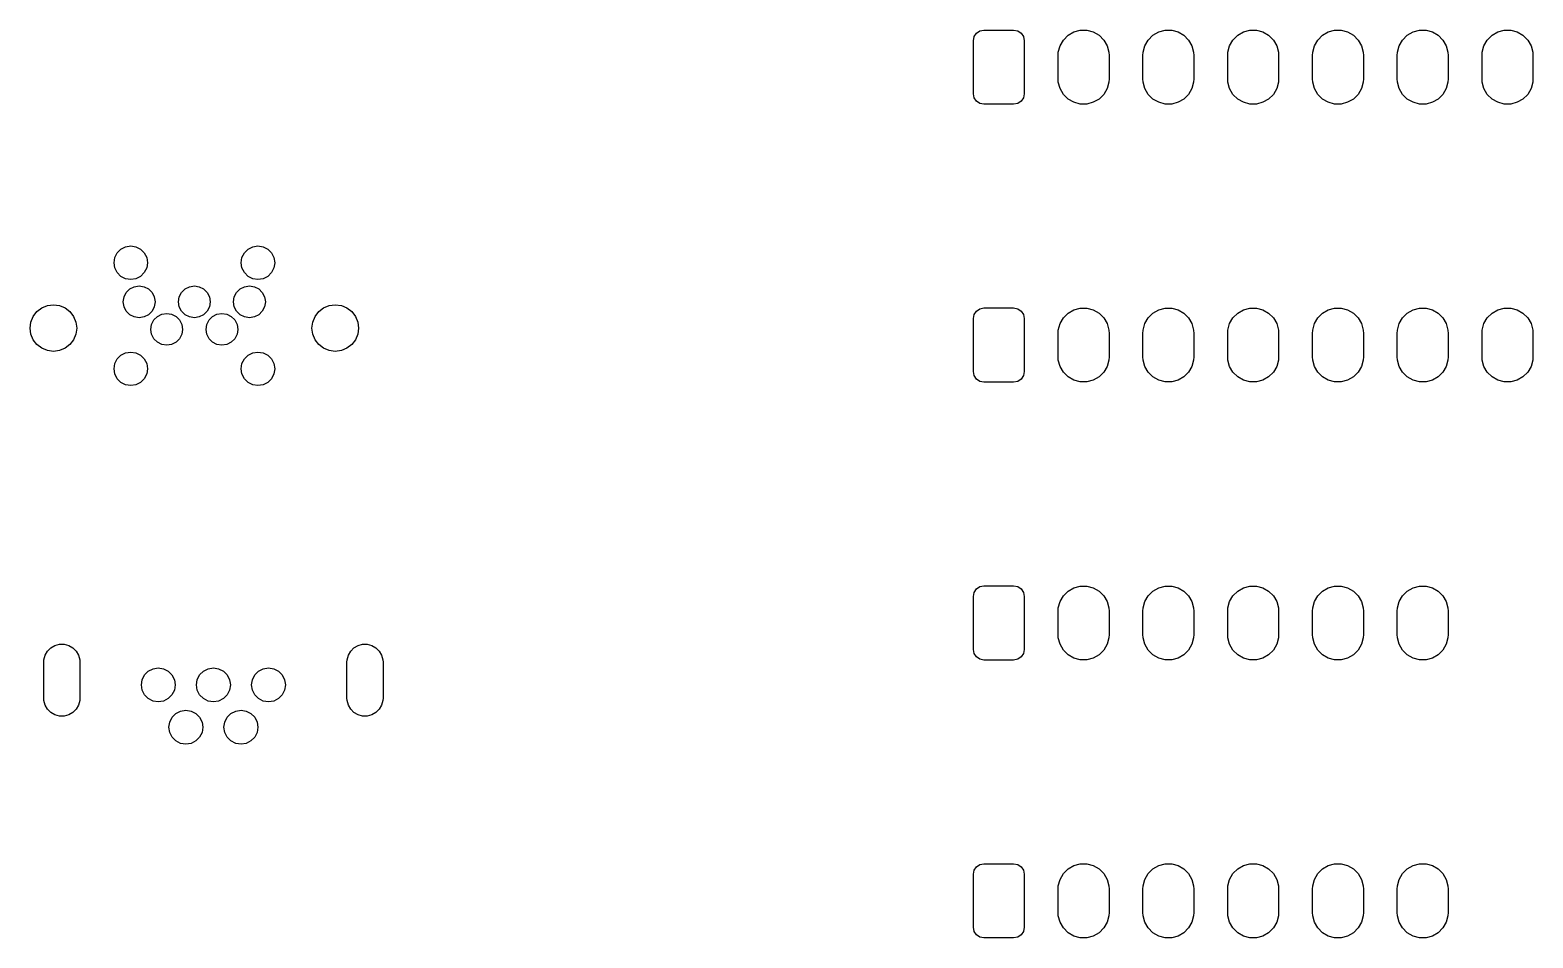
# Model space of a CAD drawing. Extents: x 3.86 to 6.65, y -3.65 to -2.75.
# Drawn here: x 3.862 to 5.258, y -3.59 to -2.747 of the extents above; entities that cross this region are included whole.
import ezdxf

# ---------------------------------------------------------------- set-up
doc = ezdxf.new("R2010")
doc.units = 0
doc.header["$MEASUREMENT"] = 0
doc.layers.add('BLACK', color=7, linetype='CONTINUOUS')

msp = doc.modelspace()

# ---------------------------------------------------------------- linework, layer by layer
at = {"layer": 'BLACK', "linetype": 'CONTINUOUS'}
for p, q in [((4.7411, -2.7499), (4.7443, -2.7478)), ((4.7443, -2.7478), (4.748, -2.747)), ((4.748, -2.747), (4.7756, -2.747)), ((4.7756, -2.747), (4.7794, -2.7478)), ((4.7794, -2.7478), (4.7826, -2.7499)), ((4.8262, -2.7519), (4.8315, -2.7488)), ((4.8315, -2.7488), (4.8375, -2.7472)), ((4.8375, -2.7472), (4.8436, -2.7472)), ((4.8436, -2.7472), (4.8496, -2.7488)), ((4.8496, -2.7488), (4.8549, -2.7519)), ((4.9049, -2.7519), (4.9103, -2.7488)), ((4.9103, -2.7488), (4.9162, -2.7472)), ((4.9162, -2.7472), (4.9224, -2.7472)), ((4.9224, -2.7472), (4.9283, -2.7488)), ((4.9283, -2.7488), (4.9337, -2.7519)), ((4.9837, -2.7519), (4.989, -2.7488)), ((4.989, -2.7488), (4.9949, -2.7472)), ((4.9949, -2.7472), (5.0011, -2.7472)), ((5.0011, -2.7472), (5.0071, -2.7488)), ((5.0071, -2.7488), (5.0124, -2.7519)), ((5.0624, -2.7519), (5.0677, -2.7488)), ((5.0677, -2.7488), (5.0737, -2.7472)), ((5.0737, -2.7472), (5.0799, -2.7472)), ((5.0799, -2.7472), (5.0858, -2.7488)), ((5.0858, -2.7488), (5.0912, -2.7519)), ((5.1411, -2.7519), (5.1465, -2.7488)), ((5.1465, -2.7488), (5.1524, -2.7472)), ((5.1524, -2.7472), (5.1586, -2.7472)), ((5.1586, -2.7472), (5.1646, -2.7488)), ((5.1646, -2.7488), (5.1699, -2.7519)), ((5.2199, -2.7519), (5.2252, -2.7488)), ((5.2252, -2.7488), (5.2312, -2.7472)), ((5.2312, -2.7472), (5.2373, -2.7472)), ((5.2373, -2.7472), (5.2433, -2.7488)), ((5.2433, -2.7488), (5.2486, -2.7519)), ((4.7382, -2.7569), (4.7389, -2.7531)), ((4.7382, -2.8061), (4.7382, -2.7569)), ((4.7389, -2.7531), (4.7411, -2.7499)), ((4.7826, -2.7499), (4.7847, -2.7531)), ((4.7847, -2.7531), (4.7854, -2.7569)), ((4.7854, -2.7569), (4.7854, -2.8061)), ((4.8171, -2.7676), (4.8187, -2.7616)), ((4.8187, -2.7616), (4.8218, -2.7563)), ((4.8218, -2.7563), (4.8262, -2.7519)), ((4.8549, -2.7519), (4.8593, -2.7563)), ((4.8593, -2.7563), (4.8624, -2.7616)), ((4.8624, -2.7616), (4.864, -2.7676)), ((4.8959, -2.7676), (4.8975, -2.7616)), ((4.8975, -2.7616), (4.9006, -2.7563)), ((4.9006, -2.7563), (4.9049, -2.7519)), ((4.9337, -2.7519), (4.938, -2.7563)), ((4.938, -2.7563), (4.9411, -2.7616)), ((4.9411, -2.7616), (4.9427, -2.7676)), ((4.9746, -2.7676), (4.9762, -2.7616)), ((4.9762, -2.7616), (4.9793, -2.7563)), ((4.9793, -2.7563), (4.9837, -2.7519)), ((5.0124, -2.7519), (5.0168, -2.7563)), ((5.0168, -2.7563), (5.0199, -2.7616)), ((5.0199, -2.7616), (5.0215, -2.7676)), ((5.0534, -2.7676), (5.0549, -2.7616)), ((5.0549, -2.7616), (5.058, -2.7563)), ((5.058, -2.7563), (5.0624, -2.7519)), ((5.0912, -2.7519), (5.0955, -2.7563)), ((5.0955, -2.7563), (5.0986, -2.7616)), ((5.0986, -2.7616), (5.1002, -2.7676)), ((5.1321, -2.7676), (5.1337, -2.7616)), ((5.1337, -2.7616), (5.1368, -2.7563)), ((5.1368, -2.7563), (5.1411, -2.7519)), ((5.1699, -2.7519), (5.1743, -2.7563)), ((5.1743, -2.7563), (5.1773, -2.7616)), ((5.1773, -2.7616), (5.1789, -2.7676)), ((5.2108, -2.7676), (5.2124, -2.7616)), ((5.2124, -2.7616), (5.2155, -2.7563)), ((5.2155, -2.7563), (5.2199, -2.7519)), ((5.2486, -2.7519), (5.253, -2.7563)), ((5.253, -2.7563), (5.2561, -2.7616)), ((5.2561, -2.7616), (5.2577, -2.7676)), ((4.8169, -2.7707), (4.8171, -2.7676)), ((4.8169, -2.7923), (4.8169, -2.7707)), ((4.864, -2.7676), (4.8642, -2.7707)), ((4.8642, -2.7707), (4.8642, -2.7923)), ((4.8957, -2.7707), (4.8959, -2.7676)), ((4.8957, -2.7923), (4.8957, -2.7707)), ((4.9427, -2.7676), (4.9429, -2.7707)), ((4.9429, -2.7707), (4.9429, -2.7923)), ((4.9744, -2.7707), (4.9746, -2.7676)), ((4.9744, -2.7923), (4.9744, -2.7707)), ((5.0215, -2.7676), (5.0217, -2.7707)), ((5.0217, -2.7707), (5.0217, -2.7923)), ((5.0531, -2.7707), (5.0534, -2.7676)), ((5.0531, -2.7923), (5.0531, -2.7707)), ((5.1002, -2.7676), (5.1004, -2.7707)), ((5.1004, -2.7707), (5.1004, -2.7923)), ((5.1319, -2.7707), (5.1321, -2.7676)), ((5.1319, -2.7923), (5.1319, -2.7707)), ((5.1789, -2.7676), (5.1791, -2.7707)), ((5.1791, -2.7707), (5.1791, -2.7923)), ((5.2106, -2.7707), (5.2108, -2.7676)), ((5.2106, -2.7923), (5.2106, -2.7707)), ((5.2577, -2.7676), (5.2579, -2.7707)), ((5.2579, -2.7707), (5.2579, -2.7923)), ((4.8171, -2.7954), (4.8169, -2.7923)), ((4.8187, -2.8014), (4.8171, -2.7954)), ((4.8218, -2.8067), (4.8187, -2.8014)), ((4.8624, -2.8014), (4.8593, -2.8067)), ((4.864, -2.7954), (4.8624, -2.8014)), ((4.8642, -2.7923), (4.864, -2.7954)), ((4.8959, -2.7954), (4.8957, -2.7923)), ((4.8975, -2.8014), (4.8959, -2.7954)), ((4.9006, -2.8067), (4.8975, -2.8014)), ((4.9411, -2.8014), (4.938, -2.8067)), ((4.9427, -2.7954), (4.9411, -2.8014)), ((4.9429, -2.7923), (4.9427, -2.7954)), ((4.9746, -2.7954), (4.9744, -2.7923)), ((4.9762, -2.8014), (4.9746, -2.7954)), ((4.9793, -2.8067), (4.9762, -2.8014)), ((5.0199, -2.8014), (5.0168, -2.8067)), ((5.0215, -2.7954), (5.0199, -2.8014)), ((5.0217, -2.7923), (5.0215, -2.7954)), ((5.0534, -2.7954), (5.0531, -2.7923)), ((5.0549, -2.8014), (5.0534, -2.7954)), ((5.058, -2.8067), (5.0549, -2.8014)), ((5.0986, -2.8014), (5.0955, -2.8067)), ((5.1002, -2.7954), (5.0986, -2.8014)), ((5.1004, -2.7923), (5.1002, -2.7954)), ((5.1321, -2.7954), (5.1319, -2.7923)), ((5.1337, -2.8014), (5.1321, -2.7954)), ((5.1368, -2.8067), (5.1337, -2.8014)), ((5.1773, -2.8014), (5.1743, -2.8067)), ((5.1789, -2.7954), (5.1773, -2.8014)), ((5.1791, -2.7923), (5.1789, -2.7954)), ((5.2108, -2.7954), (5.2106, -2.7923)), ((5.2124, -2.8014), (5.2108, -2.7954)), ((5.2155, -2.8067), (5.2124, -2.8014)), ((5.2561, -2.8014), (5.253, -2.8067)), ((5.2577, -2.7954), (5.2561, -2.8014)), ((5.2579, -2.7923), (5.2577, -2.7954)), ((4.7389, -2.8099), (4.7382, -2.8061)), ((4.7411, -2.8131), (4.7389, -2.8099)), ((4.7443, -2.8152), (4.7411, -2.8131)), ((4.748, -2.8159), (4.7443, -2.8152)), ((4.7756, -2.8159), (4.748, -2.8159)), ((4.7794, -2.8152), (4.7756, -2.8159)), ((4.7826, -2.8131), (4.7794, -2.8152)), ((4.7847, -2.8099), (4.7826, -2.8131)), ((4.7854, -2.8061), (4.7847, -2.8099)), ((4.8262, -2.8111), (4.8218, -2.8067)), ((4.8315, -2.8141), (4.8262, -2.8111)), ((4.8375, -2.8157), (4.8315, -2.8141)), ((4.8436, -2.8157), (4.8375, -2.8157)), ((4.8496, -2.8141), (4.8436, -2.8157)), ((4.8549, -2.8111), (4.8496, -2.8141)), ((4.8593, -2.8067), (4.8549, -2.8111)), ((4.9049, -2.8111), (4.9006, -2.8067)), ((4.9103, -2.8141), (4.9049, -2.8111)), ((4.9162, -2.8157), (4.9103, -2.8141)), ((4.9224, -2.8157), (4.9162, -2.8157)), ((4.9283, -2.8141), (4.9224, -2.8157)), ((4.9337, -2.8111), (4.9283, -2.8141)), ((4.938, -2.8067), (4.9337, -2.8111)), ((4.9837, -2.8111), (4.9793, -2.8067)), ((4.989, -2.8141), (4.9837, -2.8111)), ((4.9949, -2.8157), (4.989, -2.8141)), ((5.0011, -2.8157), (4.9949, -2.8157)), ((5.0071, -2.8141), (5.0011, -2.8157)), ((5.0124, -2.8111), (5.0071, -2.8141)), ((5.0168, -2.8067), (5.0124, -2.8111)), ((5.0624, -2.8111), (5.058, -2.8067)), ((5.0677, -2.8141), (5.0624, -2.8111)), ((5.0737, -2.8157), (5.0677, -2.8141)), ((5.0799, -2.8157), (5.0737, -2.8157)), ((5.0858, -2.8141), (5.0799, -2.8157)), ((5.0912, -2.8111), (5.0858, -2.8141)), ((5.0955, -2.8067), (5.0912, -2.8111)), ((5.1411, -2.8111), (5.1368, -2.8067)), ((5.1465, -2.8141), (5.1411, -2.8111)), ((5.1524, -2.8157), (5.1465, -2.8141)), ((5.1586, -2.8157), (5.1524, -2.8157)), ((5.1646, -2.8141), (5.1586, -2.8157)), ((5.1699, -2.8111), (5.1646, -2.8141)), ((5.1743, -2.8067), (5.1699, -2.8111)), ((5.2199, -2.8111), (5.2155, -2.8067)), ((5.2252, -2.8141), (5.2199, -2.8111)), ((5.2312, -2.8157), (5.2252, -2.8141)), ((5.2373, -2.8157), (5.2312, -2.8157)), ((5.2433, -2.8141), (5.2373, -2.8157)), ((5.2486, -2.8111), (5.2433, -2.8141)), ((5.253, -2.8067), (5.2486, -2.8111)), ((3.9402, -2.963), (3.9409, -2.9582)), ((3.9409, -2.9582), (3.9431, -2.9539)), ((3.9431, -2.9539), (3.9466, -2.9504)), ((3.9466, -2.9504), (3.9509, -2.9482)), ((3.9509, -2.9482), (3.9557, -2.9474)), ((3.9557, -2.9474), (3.9605, -2.9482)), ((3.9605, -2.9482), (3.9648, -2.9504)), ((3.9648, -2.9504), (3.9683, -2.9539)), ((3.9683, -2.9539), (3.9705, -2.9582)), ((3.9705, -2.9582), (3.9713, -2.963)), ((4.0583, -2.963), (4.059, -2.9582)), ((4.059, -2.9582), (4.0612, -2.9539)), ((4.0612, -2.9539), (4.0647, -2.9504)), ((4.0647, -2.9504), (4.069, -2.9482)), ((4.069, -2.9482), (4.0738, -2.9474)), ((4.0738, -2.9474), (4.0786, -2.9482)), ((4.0786, -2.9482), (4.083, -2.9504)), ((4.083, -2.9504), (4.0864, -2.9539)), ((4.0864, -2.9539), (4.0886, -2.9582)), ((4.0886, -2.9582), (4.0894, -2.963)), ((3.9409, -2.9678), (3.9402, -2.963)), ((3.9431, -2.9721), (3.9409, -2.9678)), ((3.9466, -2.9756), (3.9431, -2.9721)), ((3.9683, -2.9721), (3.9648, -2.9756)), ((3.9705, -2.9678), (3.9683, -2.9721)), ((3.9713, -2.963), (3.9705, -2.9678)), ((4.059, -2.9678), (4.0583, -2.963)), ((4.0612, -2.9721), (4.059, -2.9678)), ((4.0647, -2.9756), (4.0612, -2.9721)), ((4.0864, -2.9721), (4.083, -2.9756)), ((4.0886, -2.9678), (4.0864, -2.9721)), ((4.0894, -2.963), (4.0886, -2.9678)), ((3.9509, -2.9778), (3.9466, -2.9756)), ((3.9557, -2.9785), (3.9509, -2.9778)), ((3.9549, -2.9873), (3.959, -2.9852)), ((3.9605, -2.9778), (3.9557, -2.9785)), ((3.959, -2.9852), (3.9636, -2.9844)), ((3.9648, -2.9756), (3.9605, -2.9778)), ((3.9636, -2.9844), (3.9681, -2.9852)), ((3.9681, -2.9852), (3.9723, -2.9873)), ((4.0061, -2.9873), (4.0102, -2.9852)), ((4.0102, -2.9852), (4.0148, -2.9844)), ((4.0148, -2.9844), (4.0193, -2.9852)), ((4.0193, -2.9852), (4.0234, -2.9873)), ((4.0573, -2.9873), (4.0614, -2.9852)), ((4.0614, -2.9852), (4.0659, -2.9844)), ((4.069, -2.9778), (4.0647, -2.9756)), ((4.0659, -2.9844), (4.0705, -2.9852)), ((4.0738, -2.9785), (4.069, -2.9778)), ((4.0705, -2.9852), (4.0746, -2.9873)), ((4.0786, -2.9778), (4.0738, -2.9785)), ((4.083, -2.9756), (4.0786, -2.9778)), ((3.9488, -2.9992), (3.9495, -2.9947)), ((3.9495, -3.0038), (3.9488, -2.9992)), ((3.9495, -2.9947), (3.9516, -2.9905)), ((3.9516, -2.9905), (3.9549, -2.9873)), ((3.9723, -2.9873), (3.9755, -2.9905)), ((3.9755, -2.9905), (3.9776, -2.9947)), ((3.9776, -2.9947), (3.9783, -2.9992)), ((3.9783, -2.9992), (3.9776, -3.0038)), ((4, -2.9992), (4.0007, -2.9947)), ((4.0007, -3.0038), (4, -2.9992)), ((4.0007, -2.9947), (4.0028, -2.9905)), ((4.0028, -2.9905), (4.0061, -2.9873)), ((4.0234, -2.9873), (4.0267, -2.9905)), ((4.0267, -2.9905), (4.0288, -2.9947)), ((4.0288, -2.9947), (4.0295, -2.9992)), ((4.0295, -2.9992), (4.0288, -3.0038)), ((4.0512, -2.9992), (4.0519, -2.9947)), ((4.0519, -3.0038), (4.0512, -2.9992)), ((4.0519, -2.9947), (4.054, -2.9905)), ((4.054, -2.9905), (4.0573, -2.9873)), ((4.0746, -2.9873), (4.0779, -2.9905)), ((4.0779, -2.9905), (4.08, -2.9947)), ((4.08, -2.9947), (4.0807, -2.9992)), ((4.0807, -2.9992), (4.08, -3.0038)), ((3.8629, -3.018), (3.8651, -3.0128)), ((3.8651, -3.0128), (3.8685, -3.0083)), ((3.8685, -3.0083), (3.873, -3.0049)), ((3.873, -3.0049), (3.8783, -3.0027)), ((3.8783, -3.0027), (3.8839, -3.002)), ((3.8839, -3.002), (3.8895, -3.0027)), ((3.8895, -3.0027), (3.8947, -3.0049)), ((3.8947, -3.0049), (3.8992, -3.0083)), ((3.8992, -3.0083), (3.9026, -3.0128)), ((3.9026, -3.0128), (3.9048, -3.018)), ((3.9516, -3.0079), (3.9495, -3.0038)), ((3.9549, -3.0112), (3.9516, -3.0079)), ((3.959, -3.0133), (3.9549, -3.0112)), ((3.9636, -3.014), (3.959, -3.0133)), ((3.9681, -3.0133), (3.9636, -3.014)), ((3.9723, -3.0112), (3.9681, -3.0133)), ((3.9755, -3.0079), (3.9723, -3.0112)), ((3.9776, -3.0038), (3.9755, -3.0079)), ((3.9772, -3.0161), (3.9805, -3.0129)), ((3.9805, -3.0129), (3.9846, -3.0108)), ((3.9846, -3.0108), (3.9892, -3.01)), ((3.9892, -3.01), (3.9937, -3.0108)), ((3.9937, -3.0108), (3.9979, -3.0129)), ((3.9979, -3.0129), (4.0011, -3.0161)), ((4.0028, -3.0079), (4.0007, -3.0038)), ((4.0061, -3.0112), (4.0028, -3.0079)), ((4.0102, -3.0133), (4.0061, -3.0112)), ((4.0148, -3.014), (4.0102, -3.0133)), ((4.0193, -3.0133), (4.0148, -3.014)), ((4.0234, -3.0112), (4.0193, -3.0133)), ((4.0267, -3.0079), (4.0234, -3.0112)), ((4.0288, -3.0038), (4.0267, -3.0079)), ((4.0284, -3.0161), (4.0317, -3.0129)), ((4.0317, -3.0129), (4.0358, -3.0108)), ((4.0358, -3.0108), (4.0404, -3.01)), ((4.0404, -3.01), (4.0449, -3.0108)), ((4.0449, -3.0108), (4.049, -3.0129)), ((4.049, -3.0129), (4.0523, -3.0161)), ((4.054, -3.0079), (4.0519, -3.0038)), ((4.0573, -3.0112), (4.054, -3.0079)), ((4.0614, -3.0133), (4.0573, -3.0112)), ((4.0659, -3.014), (4.0614, -3.0133)), ((4.0705, -3.0133), (4.0659, -3.014)), ((4.0746, -3.0112), (4.0705, -3.0133)), ((4.0779, -3.0079), (4.0746, -3.0112)), ((4.08, -3.0038), (4.0779, -3.0079)), ((4.1248, -3.018), (4.1269, -3.0128)), ((4.1269, -3.0128), (4.1304, -3.0083)), ((4.1304, -3.0083), (4.1348, -3.0049)), ((4.1348, -3.0049), (4.1401, -3.0027)), ((4.1401, -3.0027), (4.1457, -3.002)), ((4.1457, -3.002), (4.1513, -3.0027)), ((4.1513, -3.0027), (4.1565, -3.0049)), ((4.1565, -3.0049), (4.161, -3.0083)), ((4.161, -3.0083), (4.1644, -3.0128)), ((4.1644, -3.0128), (4.1666, -3.018)), ((4.7382, -3.0148), (4.7389, -3.011)), ((4.7389, -3.011), (4.7411, -3.0078)), ((4.7411, -3.0078), (4.7443, -3.0057)), ((4.7443, -3.0057), (4.748, -3.0049)), ((4.748, -3.0049), (4.7756, -3.0049)), ((4.7756, -3.0049), (4.7794, -3.0057)), ((4.7794, -3.0057), (4.7826, -3.0078)), ((4.7826, -3.0078), (4.7847, -3.011)), ((4.7847, -3.011), (4.7854, -3.0148)), ((4.8187, -3.0195), (4.8218, -3.0142)), ((4.8218, -3.0142), (4.8262, -3.0098)), ((4.8262, -3.0098), (4.8315, -3.0067)), ((4.8315, -3.0067), (4.8375, -3.0051)), ((4.8375, -3.0051), (4.8436, -3.0051)), ((4.8436, -3.0051), (4.8496, -3.0067)), ((4.8496, -3.0067), (4.8549, -3.0098)), ((4.8549, -3.0098), (4.8593, -3.0142)), ((4.8593, -3.0142), (4.8624, -3.0195)), ((4.8975, -3.0195), (4.9006, -3.0142)), ((4.9006, -3.0142), (4.9049, -3.0098)), ((4.9049, -3.0098), (4.9103, -3.0067)), ((4.9103, -3.0067), (4.9162, -3.0051)), ((4.9162, -3.0051), (4.9224, -3.0051)), ((4.9224, -3.0051), (4.9283, -3.0067)), ((4.9283, -3.0067), (4.9337, -3.0098)), ((4.9337, -3.0098), (4.938, -3.0142)), ((4.938, -3.0142), (4.9411, -3.0195)), ((4.9762, -3.0195), (4.9793, -3.0142)), ((4.9793, -3.0142), (4.9837, -3.0098)), ((4.9837, -3.0098), (4.989, -3.0067)), ((4.989, -3.0067), (4.9949, -3.0051)), ((4.9949, -3.0051), (5.0011, -3.0051)), ((5.0011, -3.0051), (5.0071, -3.0067)), ((5.0071, -3.0067), (5.0124, -3.0098)), ((5.0124, -3.0098), (5.0168, -3.0142)), ((5.0168, -3.0142), (5.0199, -3.0195)), ((5.0549, -3.0195), (5.058, -3.0142)), ((5.058, -3.0142), (5.0624, -3.0098)), ((5.0624, -3.0098), (5.0677, -3.0067)), ((5.0677, -3.0067), (5.0737, -3.0051)), ((5.0737, -3.0051), (5.0799, -3.0051)), ((5.0799, -3.0051), (5.0858, -3.0067)), ((5.0858, -3.0067), (5.0912, -3.0098)), ((5.0912, -3.0098), (5.0955, -3.0142)), ((5.0955, -3.0142), (5.0986, -3.0195)), ((5.1337, -3.0195), (5.1368, -3.0142)), ((5.1368, -3.0142), (5.1411, -3.0098)), ((5.1411, -3.0098), (5.1465, -3.0067)), ((5.1465, -3.0067), (5.1524, -3.0051)), ((5.1524, -3.0051), (5.1586, -3.0051)), ((5.1586, -3.0051), (5.1646, -3.0067)), ((5.1646, -3.0067), (5.1699, -3.0098)), ((5.1699, -3.0098), (5.1743, -3.0142)), ((5.1743, -3.0142), (5.1773, -3.0195)), ((5.2124, -3.0195), (5.2155, -3.0142)), ((5.2155, -3.0142), (5.2199, -3.0098)), ((5.2199, -3.0098), (5.2252, -3.0067)), ((5.2252, -3.0067), (5.2312, -3.0051)), ((5.2312, -3.0051), (5.2373, -3.0051)), ((5.2373, -3.0051), (5.2433, -3.0067)), ((5.2433, -3.0067), (5.2486, -3.0098)), ((5.2486, -3.0098), (5.253, -3.0142)), ((5.253, -3.0142), (5.2561, -3.0195)), ((3.8622, -3.0236), (3.8629, -3.018)), ((3.8629, -3.0292), (3.8622, -3.0236)), ((3.9048, -3.018), (3.9055, -3.0236)), ((3.9055, -3.0236), (3.9048, -3.0292)), ((3.9744, -3.0248), (3.9751, -3.0202)), ((3.9751, -3.0294), (3.9744, -3.0248)), ((3.9751, -3.0202), (3.9772, -3.0161)), ((4.0011, -3.0161), (4.0032, -3.0202)), ((4.0032, -3.0202), (4.0039, -3.0248)), ((4.0039, -3.0248), (4.0032, -3.0294)), ((4.0256, -3.0248), (4.0263, -3.0202)), ((4.0263, -3.0294), (4.0256, -3.0248)), ((4.0263, -3.0202), (4.0284, -3.0161)), ((4.0523, -3.0161), (4.0544, -3.0202)), ((4.0544, -3.0202), (4.0551, -3.0248)), ((4.0551, -3.0248), (4.0544, -3.0294)), ((4.124, -3.0236), (4.1248, -3.018)), ((4.1248, -3.0292), (4.124, -3.0236)), ((4.1666, -3.018), (4.1673, -3.0236)), ((4.1673, -3.0236), (4.1666, -3.0292)), ((4.7382, -3.064), (4.7382, -3.0148)), ((4.7854, -3.0148), (4.7854, -3.064)), ((4.8169, -3.0285), (4.8171, -3.0255)), ((4.8169, -3.0502), (4.8169, -3.0285)), ((4.8171, -3.0255), (4.8187, -3.0195)), ((4.8624, -3.0195), (4.864, -3.0255)), ((4.864, -3.0255), (4.8642, -3.0285)), ((4.8642, -3.0285), (4.8642, -3.0502)), ((4.8957, -3.0285), (4.8959, -3.0255)), ((4.8957, -3.0502), (4.8957, -3.0285)), ((4.8959, -3.0255), (4.8975, -3.0195)), ((4.9411, -3.0195), (4.9427, -3.0255)), ((4.9427, -3.0255), (4.9429, -3.0285)), ((4.9429, -3.0285), (4.9429, -3.0502)), ((4.9744, -3.0285), (4.9746, -3.0255)), ((4.9744, -3.0502), (4.9744, -3.0285)), ((4.9746, -3.0255), (4.9762, -3.0195)), ((5.0199, -3.0195), (5.0215, -3.0255)), ((5.0215, -3.0255), (5.0217, -3.0285)), ((5.0217, -3.0285), (5.0217, -3.0502)), ((5.0531, -3.0285), (5.0534, -3.0255)), ((5.0531, -3.0502), (5.0531, -3.0285)), ((5.0534, -3.0255), (5.0549, -3.0195)), ((5.0986, -3.0195), (5.1002, -3.0255)), ((5.1002, -3.0255), (5.1004, -3.0285)), ((5.1004, -3.0285), (5.1004, -3.0502)), ((5.1319, -3.0285), (5.1321, -3.0255)), ((5.1319, -3.0502), (5.1319, -3.0285)), ((5.1321, -3.0255), (5.1337, -3.0195)), ((5.1773, -3.0195), (5.1789, -3.0255)), ((5.1789, -3.0255), (5.1791, -3.0285)), ((5.1791, -3.0285), (5.1791, -3.0502)), ((5.2106, -3.0285), (5.2108, -3.0255)), ((5.2106, -3.0502), (5.2106, -3.0285)), ((5.2108, -3.0255), (5.2124, -3.0195)), ((5.2561, -3.0195), (5.2577, -3.0255)), ((5.2577, -3.0255), (5.2579, -3.0285)), ((5.2579, -3.0285), (5.2579, -3.0502)), ((3.8651, -3.0344), (3.8629, -3.0292)), ((3.8685, -3.0389), (3.8651, -3.0344)), ((3.873, -3.0424), (3.8685, -3.0389)), ((3.8783, -3.0445), (3.873, -3.0424)), ((3.8947, -3.0424), (3.8895, -3.0445)), ((3.8992, -3.0389), (3.8947, -3.0424)), ((3.9026, -3.0344), (3.8992, -3.0389)), ((3.9048, -3.0292), (3.9026, -3.0344)), ((3.9772, -3.0335), (3.9751, -3.0294)), ((3.9805, -3.0367), (3.9772, -3.0335)), ((3.9846, -3.0388), (3.9805, -3.0367)), ((3.9892, -3.0396), (3.9846, -3.0388)), ((3.9937, -3.0388), (3.9892, -3.0396)), ((3.9979, -3.0367), (3.9937, -3.0388)), ((4.0011, -3.0335), (3.9979, -3.0367)), ((4.0032, -3.0294), (4.0011, -3.0335)), ((4.0284, -3.0335), (4.0263, -3.0294)), ((4.0317, -3.0367), (4.0284, -3.0335)), ((4.0358, -3.0388), (4.0317, -3.0367)), ((4.0404, -3.0396), (4.0358, -3.0388)), ((4.0449, -3.0388), (4.0404, -3.0396)), ((4.049, -3.0367), (4.0449, -3.0388)), ((4.0523, -3.0335), (4.049, -3.0367)), ((4.0544, -3.0294), (4.0523, -3.0335)), ((4.1269, -3.0344), (4.1248, -3.0292)), ((4.1304, -3.0389), (4.1269, -3.0344)), ((4.1348, -3.0424), (4.1304, -3.0389)), ((4.1401, -3.0445), (4.1348, -3.0424)), ((4.1565, -3.0424), (4.1513, -3.0445)), ((4.161, -3.0389), (4.1565, -3.0424)), ((4.1644, -3.0344), (4.161, -3.0389)), ((4.1666, -3.0292), (4.1644, -3.0344)), ((3.8839, -3.0453), (3.8783, -3.0445)), ((3.8895, -3.0445), (3.8839, -3.0453)), ((3.9409, -3.0566), (3.9431, -3.0523)), ((3.9431, -3.0523), (3.9466, -3.0488)), ((3.9466, -3.0488), (3.9509, -3.0466)), ((3.9509, -3.0466), (3.9557, -3.0459)), ((3.9557, -3.0459), (3.9605, -3.0466)), ((3.9605, -3.0466), (3.9648, -3.0488)), ((3.9648, -3.0488), (3.9683, -3.0523)), ((3.9683, -3.0523), (3.9705, -3.0566)), ((4.059, -3.0566), (4.0612, -3.0523)), ((4.0612, -3.0523), (4.0647, -3.0488)), ((4.0647, -3.0488), (4.069, -3.0466)), ((4.069, -3.0466), (4.0738, -3.0459)), ((4.0738, -3.0459), (4.0786, -3.0466)), ((4.0786, -3.0466), (4.083, -3.0488)), ((4.083, -3.0488), (4.0864, -3.0523)), ((4.0864, -3.0523), (4.0886, -3.0566)), ((4.1457, -3.0453), (4.1401, -3.0445)), ((4.1513, -3.0445), (4.1457, -3.0453)), ((4.8171, -3.0533), (4.8169, -3.0502)), ((4.8187, -3.0592), (4.8171, -3.0533)), ((4.864, -3.0533), (4.8624, -3.0592)), ((4.8642, -3.0502), (4.864, -3.0533)), ((4.8959, -3.0533), (4.8957, -3.0502)), ((4.8975, -3.0592), (4.8959, -3.0533)), ((4.9427, -3.0533), (4.9411, -3.0592)), ((4.9429, -3.0502), (4.9427, -3.0533)), ((4.9746, -3.0533), (4.9744, -3.0502)), ((4.9762, -3.0592), (4.9746, -3.0533)), ((5.0215, -3.0533), (5.0199, -3.0592)), ((5.0217, -3.0502), (5.0215, -3.0533)), ((5.0534, -3.0533), (5.0531, -3.0502)), ((5.0549, -3.0592), (5.0534, -3.0533)), ((5.1002, -3.0533), (5.0986, -3.0592)), ((5.1004, -3.0502), (5.1002, -3.0533)), ((5.1321, -3.0533), (5.1319, -3.0502)), ((5.1337, -3.0592), (5.1321, -3.0533)), ((5.1789, -3.0533), (5.1773, -3.0592)), ((5.1791, -3.0502), (5.1789, -3.0533)), ((5.2108, -3.0533), (5.2106, -3.0502)), ((5.2124, -3.0592), (5.2108, -3.0533)), ((5.2577, -3.0533), (5.2561, -3.0592)), ((5.2579, -3.0502), (5.2577, -3.0533)), ((3.9402, -3.0614), (3.9409, -3.0566)), ((3.9409, -3.0662), (3.9402, -3.0614)), ((3.9431, -3.0706), (3.9409, -3.0662)), ((3.9705, -3.0662), (3.9683, -3.0706)), ((3.9705, -3.0566), (3.9713, -3.0614)), ((3.9713, -3.0614), (3.9705, -3.0662)), ((4.0583, -3.0614), (4.059, -3.0566)), ((4.059, -3.0662), (4.0583, -3.0614)), ((4.0612, -3.0706), (4.059, -3.0662)), ((4.0886, -3.0662), (4.0864, -3.0706)), ((4.0886, -3.0566), (4.0894, -3.0614)), ((4.0894, -3.0614), (4.0886, -3.0662)), ((4.7389, -3.0677), (4.7382, -3.064)), ((4.7411, -3.0709), (4.7389, -3.0677)), ((4.7847, -3.0677), (4.7826, -3.0709)), ((4.7854, -3.064), (4.7847, -3.0677)), ((4.8218, -3.0646), (4.8187, -3.0592)), ((4.8262, -3.0689), (4.8218, -3.0646)), ((4.8315, -3.072), (4.8262, -3.0689)), ((4.8549, -3.0689), (4.8496, -3.072)), ((4.8593, -3.0646), (4.8549, -3.0689)), ((4.8624, -3.0592), (4.8593, -3.0646)), ((4.9006, -3.0646), (4.8975, -3.0592)), ((4.9049, -3.0689), (4.9006, -3.0646)), ((4.9103, -3.072), (4.9049, -3.0689)), ((4.9337, -3.0689), (4.9283, -3.072)), ((4.938, -3.0646), (4.9337, -3.0689)), ((4.9411, -3.0592), (4.938, -3.0646)), ((4.9793, -3.0646), (4.9762, -3.0592)), ((4.9837, -3.0689), (4.9793, -3.0646)), ((4.989, -3.072), (4.9837, -3.0689)), ((5.0124, -3.0689), (5.0071, -3.072)), ((5.0168, -3.0646), (5.0124, -3.0689)), ((5.0199, -3.0592), (5.0168, -3.0646)), ((5.058, -3.0646), (5.0549, -3.0592)), ((5.0624, -3.0689), (5.058, -3.0646)), ((5.0677, -3.072), (5.0624, -3.0689)), ((5.0912, -3.0689), (5.0858, -3.072)), ((5.0955, -3.0646), (5.0912, -3.0689)), ((5.0986, -3.0592), (5.0955, -3.0646)), ((5.1368, -3.0646), (5.1337, -3.0592)), ((5.1411, -3.0689), (5.1368, -3.0646)), ((5.1465, -3.072), (5.1411, -3.0689)), ((5.1699, -3.0689), (5.1646, -3.072)), ((5.1743, -3.0646), (5.1699, -3.0689)), ((5.1773, -3.0592), (5.1743, -3.0646)), ((5.2155, -3.0646), (5.2124, -3.0592)), ((5.2199, -3.0689), (5.2155, -3.0646)), ((5.2252, -3.072), (5.2199, -3.0689)), ((5.2486, -3.0689), (5.2433, -3.072)), ((5.253, -3.0646), (5.2486, -3.0689)), ((5.2561, -3.0592), (5.253, -3.0646)), ((3.9466, -3.074), (3.9431, -3.0706)), ((3.9509, -3.0762), (3.9466, -3.074)), ((3.9557, -3.077), (3.9509, -3.0762)), ((3.9605, -3.0762), (3.9557, -3.077)), ((3.9648, -3.074), (3.9605, -3.0762)), ((3.9683, -3.0706), (3.9648, -3.074)), ((4.0647, -3.074), (4.0612, -3.0706)), ((4.069, -3.0762), (4.0647, -3.074)), ((4.0738, -3.077), (4.069, -3.0762)), ((4.0786, -3.0762), (4.0738, -3.077)), ((4.083, -3.074), (4.0786, -3.0762)), ((4.0864, -3.0706), (4.083, -3.074)), ((4.7443, -3.0731), (4.7411, -3.0709)), ((4.748, -3.0738), (4.7443, -3.0731)), ((4.7756, -3.0738), (4.748, -3.0738)), ((4.7794, -3.0731), (4.7756, -3.0738)), ((4.7826, -3.0709), (4.7794, -3.0731)), ((4.8375, -3.0736), (4.8315, -3.072)), ((4.8436, -3.0736), (4.8375, -3.0736)), ((4.8496, -3.072), (4.8436, -3.0736)), ((4.9162, -3.0736), (4.9103, -3.072)), ((4.9224, -3.0736), (4.9162, -3.0736)), ((4.9283, -3.072), (4.9224, -3.0736)), ((4.9949, -3.0736), (4.989, -3.072)), ((5.0011, -3.0736), (4.9949, -3.0736)), ((5.0071, -3.072), (5.0011, -3.0736)), ((5.0737, -3.0736), (5.0677, -3.072)), ((5.0799, -3.0736), (5.0737, -3.0736)), ((5.0858, -3.072), (5.0799, -3.0736)), ((5.1524, -3.0736), (5.1465, -3.072)), ((5.1586, -3.0736), (5.1524, -3.0736)), ((5.1646, -3.072), (5.1586, -3.0736)), ((5.2312, -3.0736), (5.2252, -3.072)), ((5.2373, -3.0736), (5.2312, -3.0736)), ((5.2433, -3.072), (5.2373, -3.0736)), ((4.7389, -3.2689), (4.7411, -3.2657)), ((4.7411, -3.2657), (4.7443, -3.2635)), ((4.7443, -3.2635), (4.748, -3.2628)), ((4.748, -3.2628), (4.7756, -3.2628)), ((4.7756, -3.2628), (4.7794, -3.2635)), ((4.7794, -3.2635), (4.7826, -3.2657)), ((4.7826, -3.2657), (4.7847, -3.2689)), ((4.8262, -3.2677), (4.8315, -3.2646)), ((4.8315, -3.2646), (4.8375, -3.263)), ((4.8375, -3.263), (4.8436, -3.263)), ((4.8436, -3.263), (4.8496, -3.2646)), ((4.8496, -3.2646), (4.8549, -3.2677)), ((4.9049, -3.2677), (4.9103, -3.2646)), ((4.9103, -3.2646), (4.9162, -3.263)), ((4.9162, -3.263), (4.9224, -3.263)), ((4.9224, -3.263), (4.9283, -3.2646)), ((4.9283, -3.2646), (4.9337, -3.2677)), ((4.9837, -3.2677), (4.989, -3.2646)), ((4.989, -3.2646), (4.9949, -3.263)), ((4.9949, -3.263), (5.0011, -3.263)), ((5.0011, -3.263), (5.0071, -3.2646)), ((5.0071, -3.2646), (5.0124, -3.2677)), ((5.0624, -3.2677), (5.0677, -3.2646)), ((5.0677, -3.2646), (5.0737, -3.263)), ((5.0737, -3.263), (5.0799, -3.263)), ((5.0799, -3.263), (5.0858, -3.2646)), ((5.0858, -3.2646), (5.0912, -3.2677)), ((5.1411, -3.2677), (5.1465, -3.2646)), ((5.1465, -3.2646), (5.1524, -3.263)), ((5.1524, -3.263), (5.1586, -3.263)), ((5.1586, -3.263), (5.1646, -3.2646)), ((5.1646, -3.2646), (5.1699, -3.2677)), ((4.7382, -3.2726), (4.7389, -3.2689)), ((4.7382, -3.3219), (4.7382, -3.2726)), ((4.7847, -3.2689), (4.7854, -3.2726)), ((4.7854, -3.2726), (4.7854, -3.3219)), ((4.8171, -3.2833), (4.8187, -3.2774)), ((4.8187, -3.2774), (4.8218, -3.272)), ((4.8218, -3.272), (4.8262, -3.2677)), ((4.8549, -3.2677), (4.8593, -3.272)), ((4.8593, -3.272), (4.8624, -3.2774)), ((4.8624, -3.2774), (4.864, -3.2833)), ((4.8959, -3.2833), (4.8975, -3.2774)), ((4.8975, -3.2774), (4.9006, -3.272)), ((4.9006, -3.272), (4.9049, -3.2677)), ((4.9337, -3.2677), (4.938, -3.272)), ((4.938, -3.272), (4.9411, -3.2774)), ((4.9411, -3.2774), (4.9427, -3.2833)), ((4.9746, -3.2833), (4.9762, -3.2774)), ((4.9762, -3.2774), (4.9793, -3.272)), ((4.9793, -3.272), (4.9837, -3.2677)), ((5.0124, -3.2677), (5.0168, -3.272)), ((5.0168, -3.272), (5.0199, -3.2774)), ((5.0199, -3.2774), (5.0215, -3.2833)), ((5.0534, -3.2833), (5.0549, -3.2774)), ((5.0549, -3.2774), (5.058, -3.272)), ((5.058, -3.272), (5.0624, -3.2677)), ((5.0912, -3.2677), (5.0955, -3.272)), ((5.0955, -3.272), (5.0986, -3.2774)), ((5.0986, -3.2774), (5.1002, -3.2833)), ((5.1321, -3.2833), (5.1337, -3.2774)), ((5.1337, -3.2774), (5.1368, -3.272)), ((5.1368, -3.272), (5.1411, -3.2677)), ((5.1699, -3.2677), (5.1743, -3.272)), ((5.1743, -3.272), (5.1773, -3.2774)), ((5.1773, -3.2774), (5.1789, -3.2833)), ((4.8169, -3.2864), (4.8171, -3.2833)), ((4.8169, -3.3081), (4.8169, -3.2864)), ((4.864, -3.2833), (4.8642, -3.2864)), ((4.8642, -3.2864), (4.8642, -3.3081)), ((4.8957, -3.2864), (4.8959, -3.2833)), ((4.8957, -3.3081), (4.8957, -3.2864)), ((4.9427, -3.2833), (4.9429, -3.2864)), ((4.9429, -3.2864), (4.9429, -3.3081)), ((4.9744, -3.2864), (4.9746, -3.2833)), ((4.9744, -3.3081), (4.9744, -3.2864)), ((5.0215, -3.2833), (5.0217, -3.2864)), ((5.0217, -3.2864), (5.0217, -3.3081)), ((5.0531, -3.2864), (5.0534, -3.2833)), ((5.0531, -3.3081), (5.0531, -3.2864)), ((5.1002, -3.2833), (5.1004, -3.2864)), ((5.1004, -3.2864), (5.1004, -3.3081)), ((5.1319, -3.2864), (5.1321, -3.2833)), ((5.1319, -3.3081), (5.1319, -3.2864)), ((5.1789, -3.2833), (5.1791, -3.2864)), ((5.1791, -3.2864), (5.1791, -3.3081)), ((3.8785, -3.3235), (3.8815, -3.3204)), ((3.8815, -3.3204), (3.8853, -3.3182)), ((3.8853, -3.3182), (3.8895, -3.3171)), ((3.8895, -3.3171), (3.8939, -3.3171)), ((3.8939, -3.3171), (3.8981, -3.3182)), ((3.8981, -3.3182), (3.9019, -3.3204)), ((3.9019, -3.3204), (3.905, -3.3235)), ((4.16, -3.3235), (4.163, -3.3204)), ((4.163, -3.3204), (4.1668, -3.3182)), ((4.1668, -3.3182), (4.171, -3.3171)), ((4.171, -3.3171), (4.1754, -3.3171)), ((4.1754, -3.3171), (4.1796, -3.3182)), ((4.1796, -3.3182), (4.1834, -3.3204)), ((4.1834, -3.3204), (4.1865, -3.3235)), ((4.8171, -3.3112), (4.8169, -3.3081)), ((4.8187, -3.3171), (4.8171, -3.3112)), ((4.8218, -3.3225), (4.8187, -3.3171)), ((4.8624, -3.3171), (4.8593, -3.3225)), ((4.864, -3.3112), (4.8624, -3.3171)), ((4.8642, -3.3081), (4.864, -3.3112)), ((4.8959, -3.3112), (4.8957, -3.3081)), ((4.8975, -3.3171), (4.8959, -3.3112)), ((4.9006, -3.3225), (4.8975, -3.3171)), ((4.9411, -3.3171), (4.938, -3.3225)), ((4.9427, -3.3112), (4.9411, -3.3171)), ((4.9429, -3.3081), (4.9427, -3.3112)), ((4.9746, -3.3112), (4.9744, -3.3081)), ((4.9762, -3.3171), (4.9746, -3.3112)), ((4.9793, -3.3225), (4.9762, -3.3171)), ((5.0199, -3.3171), (5.0168, -3.3225)), ((5.0215, -3.3112), (5.0199, -3.3171)), ((5.0217, -3.3081), (5.0215, -3.3112)), ((5.0534, -3.3112), (5.0531, -3.3081)), ((5.0549, -3.3171), (5.0534, -3.3112)), ((5.058, -3.3225), (5.0549, -3.3171)), ((5.0986, -3.3171), (5.0955, -3.3225)), ((5.1002, -3.3112), (5.0986, -3.3171)), ((5.1004, -3.3081), (5.1002, -3.3112)), ((5.1321, -3.3112), (5.1319, -3.3081)), ((5.1337, -3.3171), (5.1321, -3.3112)), ((5.1368, -3.3225), (5.1337, -3.3171)), ((5.1773, -3.3171), (5.1743, -3.3225)), ((5.1789, -3.3112), (5.1773, -3.3171)), ((5.1791, -3.3081), (5.1789, -3.3112)), ((3.875, -3.3337), (3.8751, -3.3315)), ((3.875, -3.3671), (3.875, -3.3337)), ((3.8751, -3.3315), (3.8763, -3.3273)), ((3.8763, -3.3273), (3.8785, -3.3235)), ((3.905, -3.3235), (3.9072, -3.3273)), ((3.9072, -3.3273), (3.9083, -3.3315)), ((3.9083, -3.3315), (3.9085, -3.3337)), ((3.9085, -3.3337), (3.9085, -3.3671)), ((4.1565, -3.3337), (4.1566, -3.3315)), ((4.1565, -3.3671), (4.1565, -3.3337)), ((4.1566, -3.3315), (4.1578, -3.3273)), ((4.1578, -3.3273), (4.16, -3.3235)), ((4.1865, -3.3235), (4.1887, -3.3273)), ((4.1887, -3.3273), (4.1898, -3.3315)), ((4.1898, -3.3315), (4.19, -3.3337)), ((4.19, -3.3337), (4.19, -3.3671)), ((4.7389, -3.3256), (4.7382, -3.3219)), ((4.7411, -3.3288), (4.7389, -3.3256)), ((4.7443, -3.3309), (4.7411, -3.3288)), ((4.748, -3.3317), (4.7443, -3.3309)), ((4.7756, -3.3317), (4.748, -3.3317)), ((4.7794, -3.3309), (4.7756, -3.3317)), ((4.7826, -3.3288), (4.7794, -3.3309)), ((4.7847, -3.3256), (4.7826, -3.3288)), ((4.7854, -3.3219), (4.7847, -3.3256)), ((4.8262, -3.3268), (4.8218, -3.3225)), ((4.8315, -3.3299), (4.8262, -3.3268)), ((4.8375, -3.3315), (4.8315, -3.3299)), ((4.8436, -3.3315), (4.8375, -3.3315)), ((4.8496, -3.3299), (4.8436, -3.3315)), ((4.8549, -3.3268), (4.8496, -3.3299)), ((4.8593, -3.3225), (4.8549, -3.3268)), ((4.9049, -3.3268), (4.9006, -3.3225)), ((4.9103, -3.3299), (4.9049, -3.3268)), ((4.9162, -3.3315), (4.9103, -3.3299)), ((4.9224, -3.3315), (4.9162, -3.3315)), ((4.9283, -3.3299), (4.9224, -3.3315)), ((4.9337, -3.3268), (4.9283, -3.3299)), ((4.938, -3.3225), (4.9337, -3.3268)), ((4.9837, -3.3268), (4.9793, -3.3225)), ((4.989, -3.3299), (4.9837, -3.3268)), ((4.9949, -3.3315), (4.989, -3.3299)), ((5.0011, -3.3315), (4.9949, -3.3315)), ((5.0071, -3.3299), (5.0011, -3.3315)), ((5.0124, -3.3268), (5.0071, -3.3299)), ((5.0168, -3.3225), (5.0124, -3.3268)), ((5.0624, -3.3268), (5.058, -3.3225)), ((5.0677, -3.3299), (5.0624, -3.3268)), ((5.0737, -3.3315), (5.0677, -3.3299)), ((5.0799, -3.3315), (5.0737, -3.3315)), ((5.0858, -3.3299), (5.0799, -3.3315)), ((5.0912, -3.3268), (5.0858, -3.3299)), ((5.0955, -3.3225), (5.0912, -3.3268)), ((5.1411, -3.3268), (5.1368, -3.3225)), ((5.1465, -3.3299), (5.1411, -3.3268)), ((5.1524, -3.3315), (5.1465, -3.3299)), ((5.1586, -3.3315), (5.1524, -3.3315)), ((5.1646, -3.3299), (5.1586, -3.3315)), ((5.1699, -3.3268), (5.1646, -3.3299)), ((5.1743, -3.3225), (5.1699, -3.3268)), ((3.9663, -3.3499), (3.9686, -3.3455)), ((3.9686, -3.3455), (3.972, -3.342)), ((3.972, -3.342), (3.9764, -3.3397)), ((3.9764, -3.3397), (3.9813, -3.339)), ((3.9813, -3.339), (3.9862, -3.3397)), ((3.9862, -3.3397), (3.9906, -3.342)), ((3.9906, -3.342), (3.994, -3.3455)), ((3.994, -3.3455), (3.9963, -3.3499)), ((4.0175, -3.3499), (4.0197, -3.3455)), ((4.0197, -3.3455), (4.0232, -3.342)), ((4.0232, -3.342), (4.0276, -3.3397)), ((4.0276, -3.3397), (4.0325, -3.339)), ((4.0325, -3.339), (4.0373, -3.3397)), ((4.0373, -3.3397), (4.0417, -3.342)), ((4.0417, -3.342), (4.0452, -3.3455)), ((4.0452, -3.3455), (4.0475, -3.3499)), ((4.0687, -3.3499), (4.0709, -3.3455)), ((4.0709, -3.3455), (4.0744, -3.342)), ((4.0744, -3.342), (4.0788, -3.3397)), ((4.0788, -3.3397), (4.0837, -3.339)), ((4.0837, -3.339), (4.0885, -3.3397)), ((4.0885, -3.3397), (4.0929, -3.342)), ((4.0929, -3.342), (4.0964, -3.3455)), ((4.0964, -3.3455), (4.0986, -3.3499)), ((3.9656, -3.3547), (3.9663, -3.3499)), ((3.9663, -3.3596), (3.9656, -3.3547)), ((3.9686, -3.364), (3.9663, -3.3596)), ((3.9963, -3.3596), (3.994, -3.364)), ((3.9963, -3.3499), (3.997, -3.3547)), ((3.997, -3.3547), (3.9963, -3.3596)), ((4.0167, -3.3547), (4.0175, -3.3499)), ((4.0175, -3.3596), (4.0167, -3.3547)), ((4.0197, -3.364), (4.0175, -3.3596)), ((4.0475, -3.3596), (4.0452, -3.364)), ((4.0475, -3.3499), (4.0482, -3.3547)), ((4.0482, -3.3547), (4.0475, -3.3596)), ((4.0679, -3.3547), (4.0687, -3.3499)), ((4.0687, -3.3596), (4.0679, -3.3547)), ((4.0709, -3.364), (4.0687, -3.3596)), ((4.0986, -3.3596), (4.0964, -3.364)), ((4.0986, -3.3499), (4.0994, -3.3547)), ((4.0994, -3.3547), (4.0986, -3.3596)), ((3.8751, -3.3693), (3.875, -3.3671)), ((3.8763, -3.3735), (3.8751, -3.3693)), ((3.8785, -3.3773), (3.8763, -3.3735)), ((3.8815, -3.3804), (3.8785, -3.3773)), ((3.905, -3.3773), (3.9019, -3.3804)), ((3.9072, -3.3735), (3.905, -3.3773)), ((3.9083, -3.3693), (3.9072, -3.3735)), ((3.9085, -3.3671), (3.9083, -3.3693)), ((3.972, -3.3675), (3.9686, -3.364)), ((3.9764, -3.3697), (3.972, -3.3675)), ((3.9813, -3.3705), (3.9764, -3.3697)), ((3.9862, -3.3697), (3.9813, -3.3705)), ((3.9906, -3.3675), (3.9862, -3.3697)), ((3.994, -3.364), (3.9906, -3.3675)), ((4.0232, -3.3675), (4.0197, -3.364)), ((4.0276, -3.3697), (4.0232, -3.3675)), ((4.0325, -3.3705), (4.0276, -3.3697)), ((4.0373, -3.3697), (4.0325, -3.3705)), ((4.0417, -3.3675), (4.0373, -3.3697)), ((4.0452, -3.364), (4.0417, -3.3675)), ((4.0744, -3.3675), (4.0709, -3.364)), ((4.0788, -3.3697), (4.0744, -3.3675)), ((4.0837, -3.3705), (4.0788, -3.3697)), ((4.0885, -3.3697), (4.0837, -3.3705)), ((4.0929, -3.3675), (4.0885, -3.3697)), ((4.0964, -3.364), (4.0929, -3.3675)), ((4.1566, -3.3693), (4.1565, -3.3671)), ((4.1578, -3.3735), (4.1566, -3.3693)), ((4.16, -3.3773), (4.1578, -3.3735)), ((4.163, -3.3804), (4.16, -3.3773)), ((4.1865, -3.3773), (4.1834, -3.3804)), ((4.1887, -3.3735), (4.1865, -3.3773)), ((4.1898, -3.3693), (4.1887, -3.3735)), ((4.19, -3.3671), (4.1898, -3.3693)), ((3.8853, -3.3826), (3.8815, -3.3804)), ((3.8895, -3.3837), (3.8853, -3.3826)), ((3.8939, -3.3837), (3.8895, -3.3837)), ((3.8981, -3.3826), (3.8939, -3.3837)), ((3.9019, -3.3804), (3.8981, -3.3826)), ((3.9911, -3.3941), (3.9919, -3.3892)), ((3.9919, -3.3892), (3.9941, -3.3848)), ((3.9941, -3.3848), (3.9976, -3.3814)), ((3.9976, -3.3814), (4.002, -3.3791)), ((4.002, -3.3791), (4.0069, -3.3783)), ((4.0069, -3.3783), (4.0118, -3.3791)), ((4.0118, -3.3791), (4.0161, -3.3814)), ((4.0161, -3.3814), (4.0196, -3.3848)), ((4.0196, -3.3848), (4.0219, -3.3892)), ((4.0219, -3.3892), (4.0226, -3.3941)), ((4.0423, -3.3941), (4.0431, -3.3892)), ((4.0431, -3.3892), (4.0453, -3.3848)), ((4.0453, -3.3848), (4.0488, -3.3814)), ((4.0488, -3.3814), (4.0532, -3.3791)), ((4.0532, -3.3791), (4.0581, -3.3783)), ((4.0581, -3.3783), (4.0629, -3.3791)), ((4.0629, -3.3791), (4.0673, -3.3814)), ((4.0673, -3.3814), (4.0708, -3.3848)), ((4.0708, -3.3848), (4.073, -3.3892)), ((4.073, -3.3892), (4.0738, -3.3941)), ((4.1668, -3.3826), (4.163, -3.3804)), ((4.171, -3.3837), (4.1668, -3.3826)), ((4.1754, -3.3837), (4.171, -3.3837)), ((4.1796, -3.3826), (4.1754, -3.3837)), ((4.1834, -3.3804), (4.1796, -3.3826)), ((3.9919, -3.399), (3.9911, -3.3941)), ((3.9941, -3.4034), (3.9919, -3.399)), ((3.9976, -3.4068), (3.9941, -3.4034)), ((4.0196, -3.4034), (4.0161, -3.4068)), ((4.0219, -3.399), (4.0196, -3.4034)), ((4.0226, -3.3941), (4.0219, -3.399)), ((4.0431, -3.399), (4.0423, -3.3941)), ((4.0453, -3.4034), (4.0431, -3.399)), ((4.0488, -3.4068), (4.0453, -3.4034)), ((4.0708, -3.4034), (4.0673, -3.4068)), ((4.073, -3.399), (4.0708, -3.4034)), ((4.0738, -3.3941), (4.073, -3.399)), ((4.002, -3.4091), (3.9976, -3.4068)), ((4.0069, -3.4098), (4.002, -3.4091)), ((4.0118, -3.4091), (4.0069, -3.4098)), ((4.0161, -3.4068), (4.0118, -3.4091)), ((4.0532, -3.4091), (4.0488, -3.4068)), ((4.0581, -3.4098), (4.0532, -3.4091)), ((4.0629, -3.4091), (4.0581, -3.4098)), ((4.0673, -3.4068), (4.0629, -3.4091)), ((4.7382, -3.5305), (4.7389, -3.5267)), ((4.7382, -3.5797), (4.7382, -3.5305)), ((4.7389, -3.5267), (4.7411, -3.5236)), ((4.7411, -3.5236), (4.7443, -3.5214)), ((4.7443, -3.5214), (4.748, -3.5207)), ((4.748, -3.5207), (4.7756, -3.5207)), ((4.7756, -3.5207), (4.7794, -3.5214)), ((4.7794, -3.5214), (4.7826, -3.5236)), ((4.7826, -3.5236), (4.7847, -3.5267)), ((4.7847, -3.5267), (4.7854, -3.5305)), ((4.7854, -3.5305), (4.7854, -3.5797)), ((4.8187, -3.5353), (4.8218, -3.5299)), ((4.8218, -3.5299), (4.8262, -3.5256)), ((4.8262, -3.5256), (4.8315, -3.5225)), ((4.8315, -3.5225), (4.8375, -3.5209)), ((4.8375, -3.5209), (4.8436, -3.5209)), ((4.8436, -3.5209), (4.8496, -3.5225)), ((4.8496, -3.5225), (4.8549, -3.5256)), ((4.8549, -3.5256), (4.8593, -3.5299)), ((4.8593, -3.5299), (4.8624, -3.5353)), ((4.8975, -3.5353), (4.9006, -3.5299)), ((4.9006, -3.5299), (4.9049, -3.5256)), ((4.9049, -3.5256), (4.9103, -3.5225)), ((4.9103, -3.5225), (4.9162, -3.5209)), ((4.9162, -3.5209), (4.9224, -3.5209)), ((4.9224, -3.5209), (4.9283, -3.5225)), ((4.9283, -3.5225), (4.9337, -3.5256)), ((4.9337, -3.5256), (4.938, -3.5299)), ((4.938, -3.5299), (4.9411, -3.5353)), ((4.9762, -3.5353), (4.9793, -3.5299)), ((4.9793, -3.5299), (4.9837, -3.5256)), ((4.9837, -3.5256), (4.989, -3.5225)), ((4.989, -3.5225), (4.9949, -3.5209)), ((4.9949, -3.5209), (5.0011, -3.5209)), ((5.0011, -3.5209), (5.0071, -3.5225)), ((5.0071, -3.5225), (5.0124, -3.5256)), ((5.0124, -3.5256), (5.0168, -3.5299)), ((5.0168, -3.5299), (5.0199, -3.5353)), ((5.0549, -3.5353), (5.058, -3.5299)), ((5.058, -3.5299), (5.0624, -3.5256)), ((5.0624, -3.5256), (5.0677, -3.5225)), ((5.0677, -3.5225), (5.0737, -3.5209)), ((5.0737, -3.5209), (5.0799, -3.5209)), ((5.0799, -3.5209), (5.0858, -3.5225)), ((5.0858, -3.5225), (5.0912, -3.5256)), ((5.0912, -3.5256), (5.0955, -3.5299)), ((5.0955, -3.5299), (5.0986, -3.5353)), ((5.1337, -3.5353), (5.1368, -3.5299)), ((5.1368, -3.5299), (5.1411, -3.5256)), ((5.1411, -3.5256), (5.1465, -3.5225)), ((5.1465, -3.5225), (5.1524, -3.5209)), ((5.1524, -3.5209), (5.1586, -3.5209)), ((5.1586, -3.5209), (5.1646, -3.5225)), ((5.1646, -3.5225), (5.1699, -3.5256)), ((5.1699, -3.5256), (5.1743, -3.5299)), ((5.1743, -3.5299), (5.1773, -3.5353)), ((4.8169, -3.5443), (4.8171, -3.5412)), ((4.8169, -3.5659), (4.8169, -3.5443)), ((4.8171, -3.5412), (4.8187, -3.5353)), ((4.8624, -3.5353), (4.864, -3.5412)), ((4.864, -3.5412), (4.8642, -3.5443)), ((4.8642, -3.5443), (4.8642, -3.5659)), ((4.8957, -3.5443), (4.8959, -3.5412)), ((4.8957, -3.5659), (4.8957, -3.5443)), ((4.8959, -3.5412), (4.8975, -3.5353)), ((4.9411, -3.5353), (4.9427, -3.5412)), ((4.9427, -3.5412), (4.9429, -3.5443)), ((4.9429, -3.5443), (4.9429, -3.5659)), ((4.9744, -3.5443), (4.9746, -3.5412)), ((4.9744, -3.5659), (4.9744, -3.5443)), ((4.9746, -3.5412), (4.9762, -3.5353)), ((5.0199, -3.5353), (5.0215, -3.5412)), ((5.0215, -3.5412), (5.0217, -3.5443)), ((5.0217, -3.5443), (5.0217, -3.5659)), ((5.0531, -3.5443), (5.0534, -3.5412)), ((5.0531, -3.5659), (5.0531, -3.5443)), ((5.0534, -3.5412), (5.0549, -3.5353)), ((5.0986, -3.5353), (5.1002, -3.5412)), ((5.1002, -3.5412), (5.1004, -3.5443)), ((5.1004, -3.5443), (5.1004, -3.5659)), ((5.1319, -3.5443), (5.1321, -3.5412)), ((5.1319, -3.5659), (5.1319, -3.5443)), ((5.1321, -3.5412), (5.1337, -3.5353)), ((5.1773, -3.5353), (5.1789, -3.5412)), ((5.1789, -3.5412), (5.1791, -3.5443)), ((5.1791, -3.5443), (5.1791, -3.5659)), ((4.8171, -3.569), (4.8169, -3.5659)), ((4.8187, -3.575), (4.8171, -3.569)), ((4.864, -3.569), (4.8624, -3.575)), ((4.8642, -3.5659), (4.864, -3.569)), ((4.8959, -3.569), (4.8957, -3.5659)), ((4.8975, -3.575), (4.8959, -3.569)), ((4.9427, -3.569), (4.9411, -3.575)), ((4.9429, -3.5659), (4.9427, -3.569)), ((4.9746, -3.569), (4.9744, -3.5659)), ((4.9762, -3.575), (4.9746, -3.569)), ((5.0215, -3.569), (5.0199, -3.575)), ((5.0217, -3.5659), (5.0215, -3.569)), ((5.0534, -3.569), (5.0531, -3.5659)), ((5.0549, -3.575), (5.0534, -3.569)), ((5.1002, -3.569), (5.0986, -3.575)), ((5.1004, -3.5659), (5.1002, -3.569)), ((5.1321, -3.569), (5.1319, -3.5659)), ((5.1337, -3.575), (5.1321, -3.569)), ((5.1789, -3.569), (5.1773, -3.575)), ((5.1791, -3.5659), (5.1789, -3.569)), ((4.7389, -3.5835), (4.7382, -3.5797)), ((4.7411, -3.5867), (4.7389, -3.5835)), ((4.7443, -3.5888), (4.7411, -3.5867)), ((4.7826, -3.5867), (4.7794, -3.5888)), ((4.7847, -3.5835), (4.7826, -3.5867)), ((4.7854, -3.5797), (4.7847, -3.5835)), ((4.8218, -3.5803), (4.8187, -3.575)), ((4.8262, -3.5847), (4.8218, -3.5803)), ((4.8315, -3.5878), (4.8262, -3.5847)), ((4.8549, -3.5847), (4.8496, -3.5878)), ((4.8593, -3.5803), (4.8549, -3.5847)), ((4.8624, -3.575), (4.8593, -3.5803)), ((4.9006, -3.5803), (4.8975, -3.575)), ((4.9049, -3.5847), (4.9006, -3.5803)), ((4.9103, -3.5878), (4.9049, -3.5847)), ((4.9337, -3.5847), (4.9283, -3.5878)), ((4.938, -3.5803), (4.9337, -3.5847)), ((4.9411, -3.575), (4.938, -3.5803)), ((4.9793, -3.5803), (4.9762, -3.575)), ((4.9837, -3.5847), (4.9793, -3.5803)), ((4.989, -3.5878), (4.9837, -3.5847)), ((5.0124, -3.5847), (5.0071, -3.5878)), ((5.0168, -3.5803), (5.0124, -3.5847)), ((5.0199, -3.575), (5.0168, -3.5803)), ((5.058, -3.5803), (5.0549, -3.575)), ((5.0624, -3.5847), (5.058, -3.5803)), ((5.0677, -3.5878), (5.0624, -3.5847)), ((5.0912, -3.5847), (5.0858, -3.5878)), ((5.0955, -3.5803), (5.0912, -3.5847)), ((5.0986, -3.575), (5.0955, -3.5803)), ((5.1368, -3.5803), (5.1337, -3.575)), ((5.1411, -3.5847), (5.1368, -3.5803)), ((5.1465, -3.5878), (5.1411, -3.5847)), ((5.1699, -3.5847), (5.1646, -3.5878)), ((5.1743, -3.5803), (5.1699, -3.5847)), ((5.1773, -3.575), (5.1743, -3.5803)), ((4.748, -3.5896), (4.7443, -3.5888)), ((4.7756, -3.5896), (4.748, -3.5896)), ((4.7794, -3.5888), (4.7756, -3.5896)), ((4.8375, -3.5894), (4.8315, -3.5878)), ((4.8436, -3.5894), (4.8375, -3.5894)), ((4.8496, -3.5878), (4.8436, -3.5894)), ((4.9162, -3.5894), (4.9103, -3.5878)), ((4.9224, -3.5894), (4.9162, -3.5894)), ((4.9283, -3.5878), (4.9224, -3.5894)), ((4.9949, -3.5894), (4.989, -3.5878)), ((5.0011, -3.5894), (4.9949, -3.5894)), ((5.0071, -3.5878), (5.0011, -3.5894)), ((5.0737, -3.5894), (5.0677, -3.5878)), ((5.0799, -3.5894), (5.0737, -3.5894)), ((5.0858, -3.5878), (5.0799, -3.5894)), ((5.1524, -3.5894), (5.1465, -3.5878)), ((5.1586, -3.5894), (5.1524, -3.5894)), ((5.1646, -3.5878), (5.1586, -3.5894))]:
    msp.add_line(p, q, dxfattribs=at)

doc.saveas('drawing.dxf')
